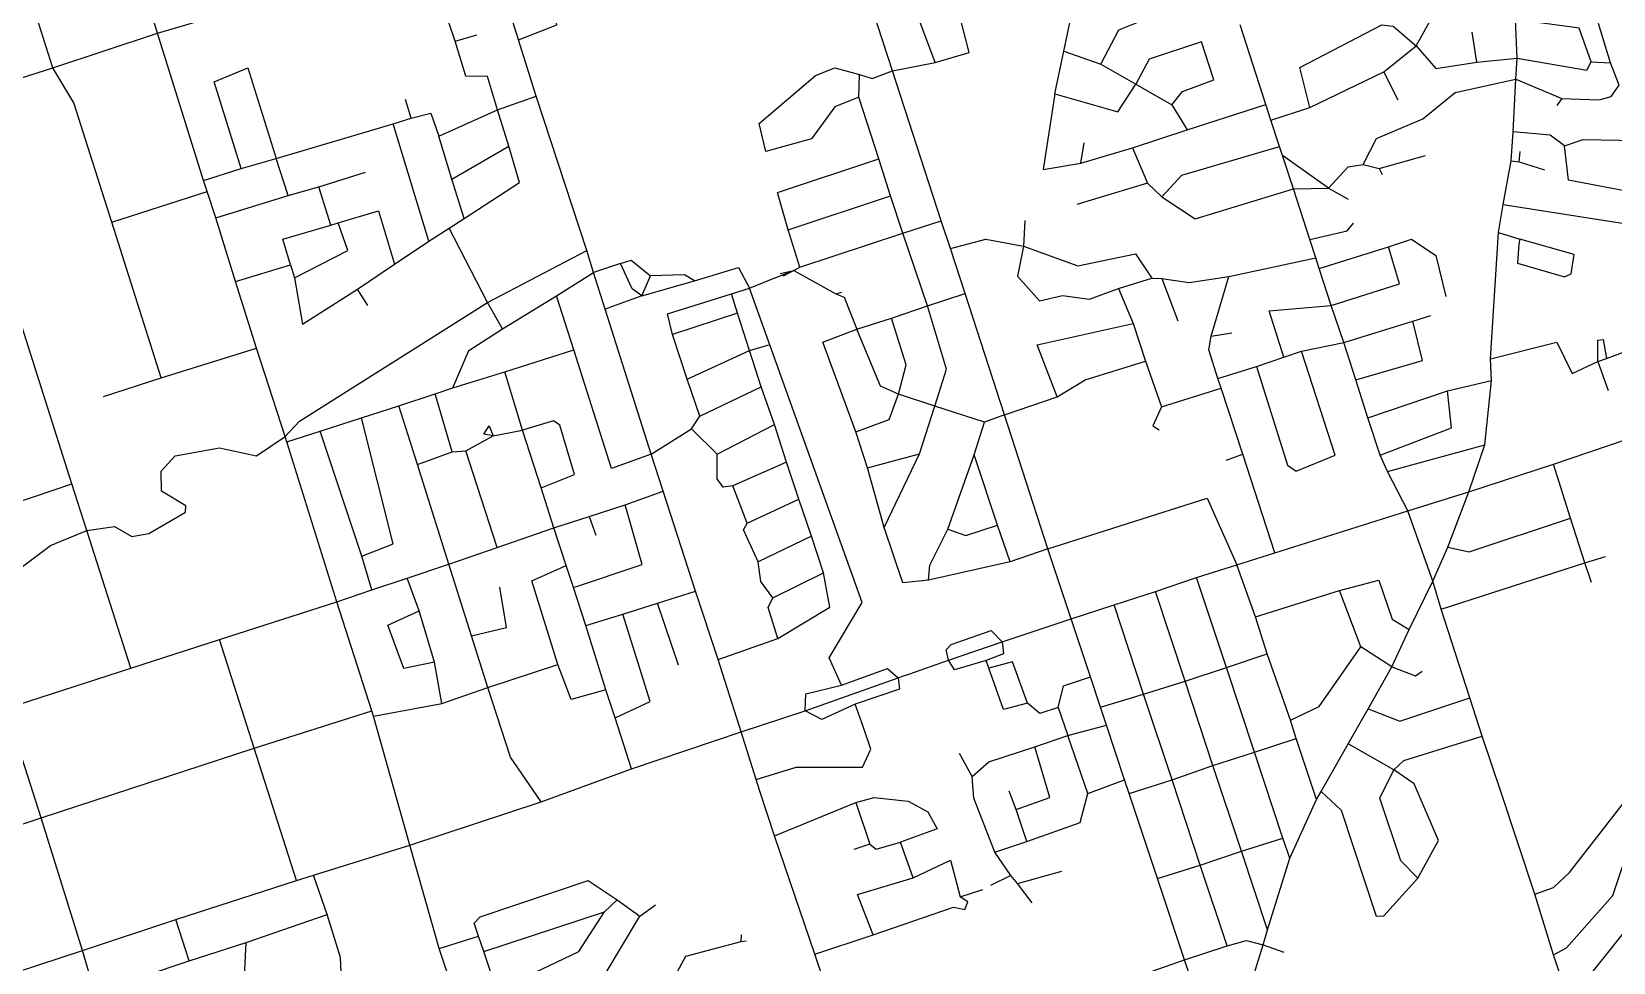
# Model space of a CAD drawing. Header units: metres. Extents: x 609554 to 651406, y 4826501 to 4857446.
# Drawn here: x 637794 to 641570, y 4843043 to 4845264 of the extents above; entities that cross this region are included whole.
import ezdxf

# ---------------------------------------------------------------- set-up
doc = ezdxf.new("R2010")
doc.units = ezdxf.units.M

msp = doc.modelspace()

# ---------------------------------------------------------------- linework, layer by layer
at = {"layer": 'ROADS'}
for points in [[(637844.4, 4845177.9), (637553.9, 4846088.7), (637800.3, 4846180.2)], [(639848.7, 4845170.2), (639730.9, 4845532.6)], [(639951.2, 4845190.1), (639885.2, 4845364.9), (640036.6, 4845499.6), (640083.2, 4845382.5)], [(640346.6, 4845186.2), (640389.6, 4845268), (640492.4, 4845309.9), (640463, 4845397.4)], [(638094.4, 4845260.4), (638061.9, 4845366.8)], [(638956.2, 4845244.7), (638914.8, 4845376.6)], [(638956.2, 4845244.7), (639047.8, 4845280.4), (639030.7, 4845359)], [(639951.2, 4845190.1), (640032.3, 4845214.5), (639997.4, 4845347.9), (640083.2, 4845382.5)], [(638094.4, 4845260.4), (638264.7, 4845310.7)], [(640258.1, 4845217.5), (640284.3, 4845342.1)], [(641098.8, 4845230.4), (641148, 4845318.4)], [(638805.3, 4845241.3), (638789.6, 4845285.9)], [(640739.9, 4845090.4), (640678.8, 4845280.3)], [(640845.1, 4845082.5), (640821.5, 4845178.1), (641016.9, 4845280.3), (641044.4, 4845276.9), (641098.8, 4845230.4)], [(641516.9, 4845191.9), (641487.7, 4845272.3), (641335.7, 4845293.2)], [(641340.2, 4845200.5), (641335.7, 4845293.2)], [(641562.7, 4845189.2), (641534.6, 4845283.4)], [(637844.4, 4845177.9), (638094.4, 4845260.4)], [(638204.6, 4844908.4), (638094.4, 4845260.4)], [(638805.3, 4845241.3), (638856.6, 4845256.2)], [(638906.4, 4845077.1), (638882.2, 4845156.7), (638830.6, 4845157.7), (638805.3, 4845241.3)], [(638998.5, 4845109.8), (638956.2, 4845244.7)], [(640515.4, 4845089.3), (640541.2, 4845120.8), (640615.9, 4845149.1), (640586.5, 4845239.6), (640461.5, 4845198.3), (640429.5, 4845138.7)], [(641243.8, 4845190.8), (641232.7, 4845262.9)], [(640236.7, 4845115.1), (640258.1, 4845217.5)], [(640258.1, 4845217.5), (640346.6, 4845186.2)], [(641022.1, 4845167.9), (641098.8, 4845230.4)], [(641098.8, 4845230.4), (641146, 4845175.6), (641243.8, 4845190.8)], [(641243.8, 4845190.8), (641340.2, 4845200.5)], [(641336.6, 4845150.8), (641340.2, 4845200.5)], [(641340.2, 4845200.5), (641506.4, 4845171.8), (641516.9, 4845191.9)], [(637607.9, 4845101.6), (637844.4, 4845177.9)], [(637985.4, 4844809.4), (637894.6, 4845093.9), (637844.4, 4845177.9)], [(638294.3, 4844937), (638229.7, 4845143.8), (638310.4, 4845177.3), (638378.2, 4844961.5)], [(639768.7, 4845107.7), (639711.3, 4845084.7), (639655.9, 4845007.7), (639546.7, 4844977.7), (639530.4, 4845044.4), (639665.2, 4845158.9), (639711.3, 4845177.7), (639770.3, 4845161.8)], [(639768.7, 4845107.7), (639770.3, 4845161.8)], [(639770.3, 4845161.8), (639800.2, 4845152.3), (639848.7, 4845170.2)], [(639848.7, 4845170.2), (639951.2, 4845190.1)], [(639964.9, 4844812.3), (639848.7, 4845170.2)], [(640346.6, 4845186.2), (640429.5, 4845138.7)], [(640845.1, 4845082.5), (641022.1, 4845167.9)], [(641055.7, 4845100.6), (641022.1, 4845167.9)], [(641516.9, 4845191.9), (641562.7, 4845189.2)], [(641583.7, 4845136.5), (641562.7, 4845189.2)], [(640236.7, 4845115.1), (640387.1, 4845072.2), (640429.5, 4845138.7)], [(640429.5, 4845138.7), (640515.4, 4845089.3)], [(640972.3, 4844947), (641004, 4845009.2), (641114.9, 4845055.5), (641192, 4845118.7), (641336.6, 4845150.8)], [(641330.8, 4845024.9), (641336.6, 4845150.8)], [(641336.6, 4845150.8), (641446.6, 4845104.4)], [(641446.6, 4845104.4), (641536, 4845101.4), (641564.6, 4845108.8), (641583.7, 4845136.5)], [(637890.3, 4844184.6), (637630.9, 4845000), (637579.6, 4845092)], [(638699.7, 4845057.3), (638686.2, 4845102.1)], [(638906.4, 4845077.1), (638998.5, 4845109.8)], [(639119.1, 4844741.3), (638998.5, 4845109.8)], [(639816.4, 4844960.6), (639768.7, 4845107.7)], [(640236.7, 4845115.1), (640208.3, 4844934.7), (640298.8, 4844950.3)], [(640515.4, 4845089.3), (640552.3, 4845029.9)], [(640552.3, 4845029.9), (640739.9, 4845090.4)], [(640751.9, 4845052.6), (640739.9, 4845090.4)], [(640751.9, 4845052.6), (640845.1, 4845082.5)], [(641446.6, 4845104.4), (641435.1, 4845087.4)], [(638656.8, 4845043.6), (638699.7, 4845057.3)], [(638699.7, 4845057.3), (638747.1, 4845069.2), (638766.4, 4845014.5)], [(638766.4, 4845014.5), (638906.4, 4845077.1)], [(638933.5, 4844990.6), (638906.4, 4845077.1)], [(640773.1, 4844989.4), (640751.9, 4845052.6)], [(638378.2, 4844961.5), (638656.8, 4845043.6)], [(638742, 4844764.1), (638656.8, 4845043.6)], [(638797.2, 4844912.1), (638766.4, 4845014.5)], [(640422, 4844986.6), (640552.3, 4845029.9)], [(641325.8, 4844955.9), (641330.8, 4845024.9)], [(641453.4, 4844991.4), (641419, 4845016.5), (641330.8, 4845024.9)], [(641453.4, 4844991.4), (641497.6, 4845006.7), (641626.2, 4845004.2)], [(638797.2, 4844912.1), (638933.5, 4844990.6)], [(638826.4, 4844817.6), (638958.7, 4844904), (638933.5, 4844990.6)], [(640298.8, 4844950.3), (640306.2, 4844998.5)], [(640298.8, 4844950.3), (640422, 4844986.6)], [(640422, 4844986.6), (640458, 4844902.2)], [(640491.7, 4844869.8), (640539.9, 4844921.7), (640773.1, 4844989.4)], [(640780, 4844968.2), (640773.1, 4844989.4)], [(641010.7, 4844937.4), (641121.5, 4844968.3)], [(641344.8, 4844953.3), (641347.3, 4844977.9)], [(641626.8, 4844801.1), (641629.4, 4844838.8), (641600.4, 4844883.3), (641462.7, 4844909.2), (641453.4, 4844991.4)], [(638204.6, 4844908.4), (638294.3, 4844937)], [(638294.3, 4844937), (638378.2, 4844961.5)], [(638406.7, 4844873), (638378.2, 4844961.5)], [(639599.7, 4844790.6), (639574.1, 4844880.2), (639816.4, 4844960.6)], [(639844.5, 4844872.1), (639816.4, 4844960.6)], [(640889.8, 4844890.4), (640780, 4844968.2)], [(640806, 4844888.7), (640780, 4844968.2)], [(640889.8, 4844890.4), (640936.8, 4844941.3), (640972.3, 4844947)], [(640972.3, 4844947), (641010.7, 4844937.4)], [(641010.7, 4844937.4), (641018.1, 4844922.9)], [(641307, 4844851.2), (641325.8, 4844955.9)], [(641325.8, 4844955.9), (641344.8, 4844953.3)], [(641344.8, 4844953.3), (641405, 4844934.4)], [(638213.3, 4844882.5), (638204.6, 4844908.4)], [(638406.7, 4844873), (638479.4, 4844893.3)], [(638479.4, 4844893.3), (638591, 4844928.4)], [(638508.2, 4844801.8), (638479.4, 4844893.3)], [(638826.4, 4844817.6), (638797.2, 4844912.1)], [(640458, 4844902.2), (640289.1, 4844851.1)], [(640458, 4844902.2), (640491.7, 4844869.8)], [(637985.4, 4844809.4), (638213.3, 4844882.5)], [(638233.4, 4844819.9), (638213.3, 4844882.5)], [(638233.4, 4844819.9), (638406.7, 4844873)], [(639599.7, 4844790.6), (639844.5, 4844872.1)], [(639874, 4844782.6), (639844.5, 4844872.1)], [(640491.7, 4844869.8), (640571.2, 4844817.3), (640806, 4844888.7)], [(640806, 4844888.7), (640889.8, 4844890.4)], [(640845.2, 4844767.5), (640806, 4844888.7)], [(640889.8, 4844890.4), (640936.3, 4844863.7)], [(638280.5, 4844667.2), (638233.4, 4844819.9)], [(638525.7, 4844807.2), (638622.4, 4844835.9), (638660.1, 4844708.6)], [(638790.4, 4844794.5), (638826.4, 4844817.6)], [(641295.4, 4844784.4), (641307, 4844851.2)], [(641307, 4844851.2), (641626.8, 4844801.1)], [(638103.7, 4844437.8), (637985.4, 4844809.4)], [(638412.3, 4844707.1), (638393.4, 4844768.8), (638508.2, 4844801.8)], [(638421.8, 4844676.3), (638548.8, 4844741.6), (638525.7, 4844807.2)], [(638508.2, 4844801.8), (638525.7, 4844807.2)], [(638742, 4844764.1), (638790.4, 4844794.5)], [(638882.1, 4844617.1), (638790.4, 4844794.5)], [(639627.6, 4844702.1), (639599.7, 4844790.6)], [(639627.6, 4844702.1), (639874, 4844782.6)], [(639874, 4844782.6), (639964.9, 4844812.3)], [(639932.7, 4844609.7), (639874, 4844782.6)], [(639987.7, 4844746.7), (639964.9, 4844812.3)], [(640164.5, 4844812.9), (640161.9, 4844751.6)], [(640845.2, 4844767.5), (640933.9, 4844788.7), (640949.3, 4844806.4)], [(641276.8, 4844483), (641295.4, 4844784.4)], [(641295.4, 4844784.4), (641346.4, 4844768.5)], [(638660.1, 4844708.6), (638742, 4844764.1)], [(639987.7, 4844746.7), (640071.9, 4844768.5), (640161.9, 4844751.6)], [(640022.4, 4844639.3), (639987.7, 4844746.7)], [(640161.9, 4844751.6), (640147.1, 4844680.6), (640199.6, 4844621.5), (640254.9, 4844634.5), (640319.5, 4844625.7), (640388.4, 4844650.5)], [(640161.9, 4844751.6), (640291.1, 4844705.2), (640428.9, 4844733.7), (640468.1, 4844675.4)], [(640859.5, 4844724.2), (640845.2, 4844767.5)], [(640867.7, 4844698.9), (641033, 4844750.5)], [(640896.3, 4844610.1), (641059.2, 4844661.7), (641033, 4844750.5)], [(641033, 4844750.5), (641088.2, 4844768.2), (641146.3, 4844729.9), (641169.8, 4844631.6)], [(641346.4, 4844768.5), (641343.7, 4844757.8), (641340.5, 4844711.1), (641452.8, 4844678.7), (641469.3, 4844686.1), (641476, 4844731.9), (641346.4, 4844768.5)], [(638280.5, 4844667.2), (638412.3, 4844707.1)], [(638412.3, 4844707.1), (638421.8, 4844676.3)], [(638571.7, 4844649), (638660.1, 4844708.6)], [(638882.1, 4844617.1), (639119.1, 4844741.3)], [(639135.4, 4844689.2), (639119.1, 4844741.3)], [(639200.1, 4844710.5), (639135.4, 4844689.2)], [(639200.1, 4844710.5), (639224.8, 4844718.6), (639271.5, 4844681)], [(639250.4, 4844633.3), (639227.4, 4844650.1), (639200.1, 4844710.5)], [(640651.7, 4844679.7), (640859.5, 4844724.2)], [(640867.7, 4844698.9), (640859.5, 4844724.2)], [(638331.2, 4844508.6), (638280.5, 4844667.2)], [(638421.8, 4844676.3), (638440.6, 4844565.6), (638571.7, 4844649)], [(639047.1, 4844633.6), (639135.4, 4844689.2)], [(639162.9, 4844601.7), (639135.4, 4844689.2)], [(639250.4, 4844633.3), (639271.5, 4844681)], [(639250.4, 4844633.3), (639376.7, 4844669.3)], [(639376.7, 4844669.3), (639352.5, 4844683.1), (639271.5, 4844681)], [(639376.7, 4844669.3), (639481.7, 4844700.9), (639507.6, 4844651.5)], [(639507.6, 4844651.5), (639560.1, 4844673)], [(639560.1, 4844673), (639572.6, 4844678.1)], [(639572.6, 4844678.1), (639613.5, 4844694.1)], [(639580.6, 4844686.3), (639613.5, 4844694.1)], [(639613.5, 4844694.1), (639588.1, 4844680.4), (639587.2, 4844682.8), (639613.5, 4844694.1)], [(639613.5, 4844694.1), (639627.6, 4844702.1)], [(639613.5, 4844694.1), (639714.1, 4844638.2)], [(640388.4, 4844650.5), (640468.1, 4844675.4)], [(640468.1, 4844675.4), (640492.1, 4844674.6)], [(640492.1, 4844674.6), (640557.1, 4844665), (640651.7, 4844679.7)], [(640492.1, 4844674.6), (640529.8, 4844573.5)], [(640609.7, 4844536.9), (640651.7, 4844679.7)], [(640896.3, 4844610.1), (640867.7, 4844698.9)], [(638597, 4844610.2), (638571.7, 4844649)], [(638917.8, 4844554.2), (639047.1, 4844633.6)], [(639088.6, 4844504.3), (639047.1, 4844633.6)], [(639250.4, 4844633.3), (639162.9, 4844601.7)], [(639323.7, 4844541.4), (639312.3, 4844590.4), (639464.4, 4844638.2)], [(639464.4, 4844638.2), (639507.6, 4844651.5)], [(639479.4, 4844591.7), (639464.4, 4844638.2)], [(639727.1, 4843704.3), (639697.8, 4843769), (639776.7, 4843901.1), (639507.6, 4844651.5)], [(639714.1, 4844638.2), (639728.1, 4844642.4)], [(639714.1, 4844638.2), (639733.5, 4844630.2), (639763.6, 4844553.6)], [(639932.7, 4844609.7), (640022.4, 4844639.3)], [(640116.4, 4844349), (640022.4, 4844639.3)], [(640388.4, 4844650.5), (640423.3, 4844567.5)], [(638399, 4844297.8), (638433.8, 4844334.1), (638882.1, 4844617.1)], [(638917.8, 4844554.2), (638882.1, 4844617.1)], [(639273.1, 4844255.6), (639162.9, 4844601.7)], [(639479.4, 4844591.7), (639323.7, 4844541.4)], [(639507.8, 4844502.7), (639479.4, 4844591.7)], [(639846.3, 4844580.1), (639932.7, 4844609.7)], [(639950.3, 4844369.9), (639977.6, 4844458.5), (639932.7, 4844609.7)], [(640783.3, 4844487), (640748, 4844597.4), (640896.3, 4844610.1)], [(640926.1, 4844521.6), (640896.3, 4844610.1)], [(638799.8, 4844414.1), (638838, 4844502.8), (638917.8, 4844554.2)], [(639761.5, 4844308.5), (639683, 4844523.1), (639763.6, 4844553.6)], [(639763.6, 4844553.6), (639846.3, 4844580.1)], [(639863, 4844398.4), (639820.4, 4844417.6), (639763.6, 4844553.6)], [(639863, 4844398.4), (639881.3, 4844468.7), (639846.3, 4844580.1)], [(640242.4, 4844392.2), (640194.2, 4844516.4), (640423.3, 4844567.5)], [(640423.3, 4844567.5), (640452.7, 4844477.1)], [(640926.1, 4844521.6), (641090.8, 4844572.5)], [(640955.3, 4844432.7), (641114.4, 4844479.1), (641090.8, 4844572.5)], [(641090.8, 4844572.5), (641133.9, 4844586.6)], [(641553.6, 4844483.6), (641777.3, 4844567.8)], [(639359, 4844434.2), (639323.7, 4844541.4)], [(639507.8, 4844502.7), (639553.8, 4844516)], [(640625.6, 4844436.2), (640603.8, 4844504.8), (640609.7, 4844536.9)], [(640609.7, 4844536.9), (640658.8, 4844544.8)], [(640824.9, 4844501), (640926.1, 4844521.6)], [(640955.3, 4844432.7), (640926.1, 4844521.6)], [(641276.8, 4844483), (641434.7, 4844523.1), (641471.3, 4844448.2), (641532.7, 4844476.9)], [(641532.7, 4844476.9), (641533, 4844527.2), (641545.4, 4844529.1), (641553.6, 4844483.6)], [(638103.7, 4844437.8), (638331.2, 4844508.6)], [(638399, 4844297.8), (638331.2, 4844508.6)], [(638923.5, 4844452.3), (639088.6, 4844504.3)], [(639273.1, 4844255.6), (639178.6, 4844220.9), (639088.6, 4844504.3)], [(639359, 4844434.2), (639507.8, 4844502.7)], [(639535.8, 4844416.4), (639507.8, 4844502.7)], [(640717.8, 4844464.9), (640791.7, 4844229.2), (640812.3, 4844214.5), (640905.8, 4844253.2), (640824.9, 4844501)], [(640717.8, 4844464.9), (640783.3, 4844487)], [(640783.3, 4844487), (640824.9, 4844501)], [(641279, 4844431.3), (641276.8, 4844483)], [(641532.7, 4844476.9), (641553.6, 4844483.6)], [(638799.8, 4844414.1), (638923.5, 4844452.3)], [(638966, 4844313), (638923.5, 4844452.3)], [(640242.4, 4844392.2), (640308.7, 4844432.5), (640452.7, 4844477.1)], [(640452.7, 4844477.1), (640491.2, 4844368.2)], [(640625.6, 4844436.2), (640717.8, 4844464.9)], [(641532.7, 4844476.9), (641557.4, 4844407.8)], [(637965.6, 4844393.4), (638103.7, 4844437.8)], [(638757.5, 4844399.3), (638799.8, 4844414.1)], [(639389.1, 4844345.8), (639359, 4844434.2)], [(639389.1, 4844345.8), (639535.8, 4844416.4)], [(639567.1, 4844326), (639535.8, 4844416.4)], [(640491.2, 4844368.2), (640633.9, 4844413.3)], [(640633.9, 4844413.3), (640625.6, 4844436.2)], [(640685.2, 4844255.2), (640633.9, 4844413.3)], [(640983.3, 4844342.4), (640955.3, 4844432.7)], [(640983.3, 4844342.4), (641174, 4844406.5)], [(641012.8, 4844253.4), (641183.5, 4844318.4), (641174, 4844406.5)], [(641174, 4844406.5), (641279, 4844431.3)], [(641263.1, 4844278), (641279, 4844431.3)], [(638581.5, 4844342.1), (638670.7, 4844370.7)], [(638670.7, 4844370.7), (638757.5, 4844399.3)], [(638714.9, 4844230.5), (638670.7, 4844370.7)], [(638798.2, 4844261), (638757.5, 4844399.3)], [(639761.5, 4844308.5), (639840.9, 4844338), (639863, 4844398.4)], [(639950.3, 4844369.9), (639863, 4844398.4)], [(639913.6, 4844256.3), (639950.3, 4844369.9)], [(640068.8, 4844332.1), (639950.3, 4844369.9)], [(640116.4, 4844349), (640242.4, 4844392.2)], [(640491.2, 4844368.2), (640470.2, 4844323.3), (640485.2, 4844313.2)], [(638483.1, 4844310.3), (638581.5, 4844342.1)], [(638582.5, 4844012.1), (638656.7, 4844041.5), (638581.5, 4844342.1)], [(639010.2, 4844175.3), (639089.8, 4844207.3), (639054.6, 4844324.7), (639039.7, 4844335.4), (638966, 4844313)], [(639369.3, 4844316.1), (639389.1, 4844345.8)], [(640044.2, 4844253.6), (640068.8, 4844332.1)], [(640116.4, 4844349), (640068.8, 4844332.1)], [(640219.6, 4844029.8), (640116.4, 4844349)], [(641012.8, 4844253.4), (640983.3, 4844342.4)], [(638242.2, 4844270.2), (638331.2, 4844251.5), (638399, 4844297.8)], [(638403.2, 4844284.9), (638399, 4844297.8)], [(638403.2, 4844284.9), (638483.1, 4844310.3)], [(638582.5, 4844012.1), (638483.1, 4844310.3)], [(638830.9, 4844263.6), (638895.6, 4844299.2)], [(638895.6, 4844299.2), (638873.3, 4844303.3), (638885.9, 4844322.7), (638895.6, 4844299.2)], [(638895.6, 4844299.2), (638966, 4844313)], [(639010.2, 4844175.3), (638966, 4844313)], [(639273.1, 4844255.6), (639369.3, 4844316.1)], [(639369.3, 4844316.1), (639430.1, 4844255.7)], [(639430.1, 4844255.7), (639567.1, 4844326)], [(639596.1, 4844236.5), (639567.1, 4844326)], [(639789, 4844223), (639761.5, 4844308.5)], [(641426.5, 4844231.7), (641600.5, 4844290.8)], [(638104, 4844166.9), (638103.2, 4844214.8), (638136.9, 4844251.5), (638242.2, 4844270.2)], [(638523, 4843903.3), (638403.2, 4844284.9)], [(638714.9, 4844230.5), (638798.2, 4844261)], [(638798.2, 4844261), (638830.9, 4844263.6)], [(638905.5, 4844033), (638830.9, 4844263.6)], [(639301.7, 4844167.1), (639273.1, 4844255.6)], [(639468.2, 4844180), (639444.6, 4844176.7), (639430.1, 4844196.5), (639430.1, 4844255.7)], [(639789, 4844223), (639913.6, 4844256.3)], [(639828.9, 4844080.7), (639913.6, 4844256.3)], [(639981, 4844076.5), (640044.2, 4844253.6)], [(640099.9, 4844085.6), (640044.2, 4844253.6)], [(640645.5, 4844241.5), (640685.2, 4844255.2)], [(640761.5, 4844019.6), (640685.2, 4844255.2)], [(641030.7, 4844214.3), (641012.8, 4844253.4)], [(641030.7, 4844214.3), (641263.1, 4844278)], [(641225, 4844165.8), (641263.1, 4844278)], [(638789.9, 4843992.9), (638714.9, 4844230.5)], [(639596.1, 4844236.5), (639468.2, 4844180)], [(639625.4, 4844148), (639596.1, 4844236.5)], [(639828.9, 4844080.7), (639789, 4844223)], [(641078.9, 4844120.3), (641030.7, 4844214.3)], [(641225, 4844165.8), (641426.5, 4844231.7)], [(641467.6, 4844102.4), (641426.5, 4844231.7)], [(637751.5, 4844138.1), (637890.3, 4844184.6)], [(637925.9, 4844073.4), (637890.3, 4844184.6)], [(639501.8, 4844090.7), (639468.2, 4844180)], [(638162, 4844132.2), (638104, 4844166.9)], [(639040.9, 4844079.9), (639010.2, 4844175.3)], [(639211, 4844134.5), (639301.7, 4844167.1)], [(639378.6, 4843928.5), (639301.7, 4844167.1)], [(639501.8, 4844090.7), (639625.4, 4844148)], [(639655.3, 4844059.6), (639625.4, 4844148)], [(640219.6, 4844029.8), (640600.2, 4844150.7), (640671.3, 4843991.4)], [(641078.9, 4844120.3), (641225, 4844165.8)], [(641174.3, 4844033.1), (641225, 4844165.8)], [(637991.7, 4844082.9), (638033.5, 4844058.9), (638074.1, 4844066), (638161.7, 4844116.9), (638162, 4844132.2)], [(639040.9, 4844079.9), (639125.3, 4844107)], [(639087.9, 4843937.3), (639251.4, 4843992.2), (639211, 4844134.5)], [(639125.3, 4844107), (639211, 4844134.5)], [(639125.3, 4844107), (639141, 4844062.3)], [(640761.5, 4844019.6), (641078.9, 4844120.3)], [(641138.9, 4843952.4), (641078.9, 4844120.3)], [(641174.3, 4844033.1), (641225.3, 4844022), (641467.6, 4844102.4)], [(641501.9, 4843996), (641467.6, 4844102.4)], [(637653.4, 4843899.3), (637838.8, 4844037.7), (637925.9, 4844073.4)], [(637925.9, 4844073.4), (637991.7, 4844082.9)], [(638030.9, 4843744.4), (637925.9, 4844073.4)], [(638905.5, 4844033), (639040.9, 4844079.9)], [(639069.8, 4843989.9), (639040.9, 4844079.9)], [(639528.3, 4843998.4), (639493.5, 4844074.6), (639501.8, 4844090.7)], [(639935, 4843954.6), (639873.6, 4843948.5), (639828.9, 4844080.7)], [(639935, 4843954.6), (639937.9, 4843990.7), (639981, 4844076.5)], [(639981, 4844076.5), (640023.9, 4844061.2), (640099.9, 4844085.6)], [(640129.5, 4843998.1), (640099.9, 4844085.6)], [(638789.9, 4843992.9), (638905.5, 4844033)], [(639655.3, 4844059.6), (639528.3, 4843998.4)], [(639684, 4843972.1), (639655.3, 4844059.6)], [(640219.6, 4844029.8), (640129.5, 4843998.1)], [(640275.4, 4843862.3), (640219.6, 4844029.8)], [(641138.9, 4843952.4), (641174.3, 4844033.1)], [(638606.5, 4843931.5), (638582.5, 4844012.1)], [(638690.4, 4843959.1), (638789.9, 4843992.9)], [(638844.1, 4843821.8), (638789.9, 4843992.9)], [(639050.2, 4843753.6), (638987.9, 4843953.5), (639069.8, 4843989.9)], [(639087.9, 4843937.3), (639069.8, 4843989.9)], [(639563.2, 4843912.2), (639534.7, 4843951.7), (639528.3, 4843998.4)], [(640129.5, 4843998.1), (639935, 4843954.6)], [(640574.7, 4843961), (640671.3, 4843991.4)], [(640671.3, 4843991.4), (640761.5, 4844019.6)], [(640715.4, 4843867), (640671.3, 4843991.4)], [(641158.9, 4843885.5), (641501.9, 4843996)], [(641501.9, 4843996), (641550.9, 4844010.9)], [(641517.2, 4843949.3), (641501.9, 4843996)], [(638606.5, 4843931.5), (638690.4, 4843959.1)], [(638719.1, 4843881.6), (638690.4, 4843959.1)], [(639563.2, 4843912.2), (639684, 4843972.1)], [(639575.6, 4843815.1), (639699.8, 4843890.3), (639684, 4843972.1)], [(640476.8, 4843927.4), (640574.7, 4843961)], [(640646.2, 4843746.5), (640574.7, 4843961)], [(640916.3, 4843929.8), (641009.8, 4843955.1), (641041.7, 4843861.6), (641082.3, 4843836.9)], [(641082.3, 4843836.9), (641138.9, 4843952.4)], [(641158.9, 4843885.5), (641138.9, 4843952.4)], [(638523, 4843903.3), (638606.5, 4843931.5)], [(638844.1, 4843821.8), (638928, 4843841.4), (638911.9, 4843938.1)], [(639117, 4843846.8), (639087.9, 4843937.3)], [(639288.3, 4843899.9), (639378.6, 4843928.5)], [(639432.9, 4843765.5), (639378.6, 4843928.5)], [(639575.6, 4843815.1), (639552.2, 4843889.7), (639563.2, 4843912.2)], [(640378.4, 4843895.6), (640476.8, 4843927.4)], [(640547.6, 4843713.7), (640476.8, 4843927.4)], [(640715.4, 4843867), (640916.3, 4843929.8)], [(640967.1, 4843795.3), (640916.3, 4843929.8)], [(638242.6, 4843812.8), (638523, 4843903.3)], [(638606, 4843642.5), (638523, 4843903.3)], [(638755.7, 4843759.2), (638682.5, 4843743.9), (638644.1, 4843847.2), (638719.1, 4843881.6)], [(638755.7, 4843759.2), (638719.1, 4843881.6)], [(639117, 4843846.8), (639205.3, 4843873.4)], [(639187.2, 4843626), (639270.9, 4843665.5), (639205.3, 4843873.4)], [(639205.3, 4843873.4), (639288.3, 4843899.9)], [(639337.9, 4843751.8), (639288.3, 4843899.9)], [(640275.4, 4843862.3), (640378.4, 4843895.6)], [(640448.1, 4843682.9), (640378.4, 4843895.6)], [(641227.1, 4843674), (641158.9, 4843885.5)], [(639165, 4843692.6), (639117, 4843846.8)], [(640110.4, 4843807.8), (640275.4, 4843862.3)], [(640321.6, 4843724.1), (640275.4, 4843862.3)], [(640743.3, 4843779.2), (640715.4, 4843867)], [(641040.7, 4843747.6), (641082.3, 4843836.9)], [(638030.9, 4843744.4), (638242.6, 4843812.8)], [(638325.3, 4843553.4), (638242.6, 4843812.8)], [(638883.1, 4843698.5), (638844.1, 4843821.8)], [(639432.9, 4843765.5), (639575.6, 4843815.1)], [(639982.8, 4843763.5), (639976.8, 4843788.8), (639989.2, 4843801.5), (640084.8, 4843834.3), (640110.4, 4843807.8)], [(639982.8, 4843763.5), (640110.4, 4843807.8)], [(640110.4, 4843807.8), (640113.6, 4843778.7), (640072.7, 4843762.8)], [(639487.5, 4843592.9), (639432.9, 4843765.5)], [(639887.8, 4843730.4), (639982.8, 4843763.5)], [(640072.7, 4843762.8), (639997.2, 4843740.6), (639982.8, 4843763.5)], [(640078.8, 4843745), (640072.7, 4843762.8)], [(640646.2, 4843746.5), (640743.3, 4843779.2)], [(640798.8, 4843620.2), (640743.3, 4843779.2)], [(640798.8, 4843620.2), (640867.8, 4843653.5), (640967.1, 4843795.3)], [(641040.7, 4843747.6), (640967.1, 4843795.3)], [(637733.5, 4843648.7), (638030.9, 4843744.4)], [(638772.9, 4843660.5), (638755.7, 4843759.2)], [(638883.1, 4843698.5), (639050.2, 4843753.6)], [(639165, 4843692.6), (639081.8, 4843670.1), (639050.2, 4843753.6)], [(639727.1, 4843704.3), (639837.2, 4843744.2), (639862.2, 4843721.3)], [(639862.2, 4843721.3), (639875.4, 4843726.1)], [(639875.4, 4843726.1), (639887.8, 4843730.4)], [(640171, 4843661.2), (640135.6, 4843759.6), (640078.8, 4843745)], [(640171, 4843661.2), (640114.1, 4843645.8), (640078.8, 4843745)], [(640244.3, 4843650.7), (640257.3, 4843702.6), (640321.6, 4843724.1)], [(640345.5, 4843651.5), (640321.6, 4843724.1)], [(640547.6, 4843713.7), (640646.2, 4843746.5)], [(640712.8, 4843544.4), (640646.2, 4843746.5)], [(640984.2, 4843647.9), (641040.7, 4843747.6)], [(641040.7, 4843747.6), (641097, 4843726.6), (641113.6, 4843737.9)], [(638772.9, 4843660.5), (638883.1, 4843698.5)], [(639010.6, 4843425.5), (638937.2, 4843532.5), (638883.1, 4843698.5)], [(639187.2, 4843626), (639165, 4843692.6)], [(639640.7, 4843643.2), (639862.2, 4843721.3)], [(639640.7, 4843643.2), (639641.8, 4843683.3), (639727.1, 4843704.3)], [(639862.2, 4843721.3), (639866, 4843694.4), (639760.1, 4843659.1)], [(640448.1, 4843682.9), (640547.6, 4843713.7)], [(640614, 4843512.2), (640547.6, 4843713.7)], [(637816.9, 4843387.2), (637733.5, 4843648.7)], [(638610, 4843630.5), (638772.9, 4843660.5)], [(639760.1, 4843659.1), (639680.3, 4843622.3), (639640.7, 4843643.2)], [(639779.8, 4843603.4), (639760.1, 4843659.1)], [(640244.3, 4843650.7), (640200.7, 4843636.8), (640171, 4843661.2)], [(640244.3, 4843650.7), (640267.9, 4843584)], [(640345.5, 4843651.5), (640448.1, 4843682.9)], [(640360.2, 4843608.3), (640345.5, 4843651.5)], [(640516.3, 4843478.1), (640448.1, 4843682.9)], [(640936.5, 4843564.3), (640984.2, 4843647.9)], [(640984.2, 4843647.9), (641060.1, 4843617.9), (641227.1, 4843674)], [(641256.8, 4843582.5), (641227.1, 4843674)], [(638325.3, 4843553.4), (638606, 4843642.5)], [(638610, 4843630.5), (638606, 4843642.5)], [(638696.7, 4843322.1), (638610, 4843630.5)], [(639226.3, 4843504.6), (639187.2, 4843626)], [(639487.5, 4843592.9), (639640.7, 4843643.2)], [(640812.6, 4843576.7), (640798.8, 4843620.2)], [(641382, 4843204.9), (641427.1, 4843221.3), (641465.1, 4843256.9), (641741.6, 4843612.3)], [(639226.3, 4843504.6), (639487.5, 4843592.9)], [(639523.4, 4843479.1), (639487.5, 4843592.9)], [(639523.4, 4843479.1), (639618.8, 4843508.6), (639777.5, 4843508.2), (639797.3, 4843551.2), (639779.8, 4843603.4)], [(640188.6, 4843557.2), (640267.9, 4843584)], [(640267.9, 4843584), (640360.2, 4843608.3)], [(640315.6, 4843445.4), (640267.9, 4843584)], [(640402.6, 4843478), (640360.2, 4843608.3)], [(640712.8, 4843544.4), (640812.6, 4843576.7)], [(640860.8, 4843431.2), (640812.6, 4843576.7)], [(641045.9, 4843501.7), (641069.8, 4843524.1), (641256.8, 4843582.5)], [(641302.1, 4843448.1), (641256.8, 4843582.5)], [(637816.9, 4843387.2), (638325.3, 4843553.4)], [(638426.2, 4843238.2), (638325.3, 4843553.4)], [(640039.5, 4843486.5), (640008.9, 4843540.9)], [(640039.5, 4843486.5), (640078.9, 4843521.2), (640188.6, 4843557.2)], [(640144, 4843407.3), (640224.3, 4843435.8), (640188.6, 4843557.2)], [(640614, 4843512.2), (640712.8, 4843544.4)], [(640781, 4843339), (640712.8, 4843544.4)], [(640872.1, 4843450.7), (640936.5, 4843564.3)], [(641045.9, 4843501.7), (640936.5, 4843564.3)], [(641427, 4843060.7), (641458.1, 4843077.4), (641568.3, 4843202.1), (641591.4, 4843271.1), (641691.1, 4843355.3), (641729.4, 4843447.1), (641813.6, 4843563.4)], [(639010.6, 4843425.5), (639226.3, 4843504.6)], [(640516.3, 4843478.1), (640614, 4843512.2)], [(640682, 4843307.7), (640614, 4843512.2)], [(641102.7, 4843243.7), (641062.5, 4843285), (641012, 4843434.1), (641045.9, 4843501.7)], [(641102.7, 4843243.7), (641152, 4843333.6), (641093.9, 4843468.5), (641045.9, 4843501.7)], [(639532.2, 4843451.1), (639523.4, 4843479.1)], [(640093.4, 4843305.4), (640043.1, 4843434.5), (640039.5, 4843486.5)], [(640315.6, 4843445.4), (640402.6, 4843478)], [(640413.8, 4843445.2), (640402.6, 4843478)], [(640413.8, 4843445.2), (640516.3, 4843478.1)], [(640583.7, 4843274.9), (640516.3, 4843478.1)], [(638696.7, 4843322.1), (639010.6, 4843425.5)], [(639567.3, 4843344.8), (639532.2, 4843451.1)], [(639567.3, 4843344.8), (639761.1, 4843423.7)], [(639761.1, 4843423.7), (639805, 4843436.1), (639886, 4843427.5), (639933.1, 4843401.5), (639956, 4843360.9), (639868.4, 4843329.7)], [(639761.1, 4843423.7), (639794.7, 4843324.9)], [(640144, 4843407.3), (640127.3, 4843451)], [(640169.4, 4843330.8), (640297.2, 4843376.1), (640315.6, 4843445.4)], [(640481.6, 4843242.5), (640413.8, 4843445.2)], [(640797.5, 4843291.4), (640860.8, 4843431.2)], [(640860.8, 4843431.2), (640872.1, 4843450.7)], [(640872.1, 4843450.7), (640919.8, 4843405.4), (641003.4, 4843152.9), (641021.7, 4843153.2), (641102.7, 4843243.7)], [(641382, 4843204.9), (641302.1, 4843448.1)], [(637552, 4843299.6), (637816.9, 4843387.2)], [(637915.8, 4843070.9), (637816.9, 4843387.2)], [(640169.4, 4843330.8), (640144, 4843407.3)], [(639663.7, 4843062.3), (639567.3, 4843344.8)], [(638467.3, 4843251), (638696.7, 4843322.1)], [(638767, 4843075.4), (638696.7, 4843322.1)], [(639794.7, 4843324.9), (639756.7, 4843312)], [(639794.7, 4843324.9), (639810.3, 4843312.3), (639868.4, 4843329.7)], [(639898.3, 4843243.9), (639868.4, 4843329.7)], [(640093.4, 4843305.4), (640169.4, 4843330.8)], [(640583.7, 4843274.9), (640682, 4843307.7)], [(640682, 4843307.7), (640781, 4843339)], [(640744.5, 4843119.9), (640682, 4843307.7)], [(640797.5, 4843291.4), (640781, 4843339)], [(641505.2, 4843001.3), (641768.5, 4843330)], [(639898.3, 4843243.9), (639987.6, 4843286.5), (640010.8, 4843198.7)], [(640131.1, 4843250), (640093.4, 4843305.4)], [(640481.6, 4843242.5), (640583.7, 4843274.9)], [(640648.1, 4843081.8), (640583.7, 4843274.9)], [(640744.5, 4843119.9), (640797.5, 4843291.4)], [(638138.1, 4843144.9), (638426.2, 4843238.2)], [(638426.2, 4843238.2), (638467.3, 4843251)], [(638499.8, 4843156.5), (638467.3, 4843251)], [(638860.8, 4843105.1), (638850.5, 4843135.9), (638864.8, 4843151.2), (639122.9, 4843237.8), (639191.7, 4843192.1)], [(639802.8, 4843108.1), (639765.2, 4843204.5), (639898.3, 4843243.9)], [(640131.1, 4843250), (640083, 4843226.1)], [(640147, 4843230.4), (640131.1, 4843250)], [(640147, 4843230.4), (640253.4, 4843260.3)], [(640546.1, 4843048.2), (640481.6, 4843242.5)], [(639802.8, 4843108.1), (639994.5, 4843174.4), (640022, 4843168.8), (640028.8, 4843186.9), (640010.8, 4843198.7)], [(640010.8, 4843198.7), (640064.3, 4843216.7)], [(640182, 4843184.3), (640147, 4843230.4)], [(641427, 4843060.7), (641382, 4843204.9)], [(638306.3, 4843090), (638499.8, 4843156.5)], [(638602, 4842745.4), (638536.3, 4842948.2), (638531.2, 4843054.1), (638499.8, 4843156.5)], [(638873.4, 4843068.3), (639161.8, 4843163.5)], [(639027.4, 4842864.1), (638978.7, 4843010.2), (639100.5, 4843068.4), (639161.8, 4843163.5)], [(639161.8, 4843163.5), (639191.7, 4843192.1)], [(639191.7, 4843192.1), (639245.8, 4843153)], [(639245.8, 4843153), (639283.3, 4843180.1)], [(637915.8, 4843070.9), (638138.1, 4843144.9)], [(638170.5, 4843046), (638138.1, 4843144.9)], [(639027.4, 4842864.1), (639101.8, 4842974.8), (639163.2, 4843014.5), (639245.8, 4843153)], [(640733.6, 4843084.1), (640744.5, 4843119.9)], [(638170.5, 4843046), (638306.3, 4843090)], [(638340.3, 4842657.6), (638261.5, 4842894.2), (638301.7, 4842992.9), (638306.3, 4843090)], [(638767, 4843075.4), (638860.8, 4843105.1)], [(638873.4, 4843068.3), (638860.8, 4843105.1)], [(639349.7, 4842951.9), (639331.2, 4843011.6), (639355.3, 4843057), (639487.9, 4843092.6)], [(639487.9, 4843092.6), (639488.7, 4843107.9)], [(639487.9, 4843092.6), (639499.8, 4843093.9)], [(639663.7, 4843062.3), (639802.8, 4843108.1)], [(640546.1, 4843048.2), (640648.1, 4843081.8)], [(640648.1, 4843081.8), (640693.7, 4843094.8), (640733.6, 4843084.1)], [(640703.4, 4842987.6), (640733.6, 4843084.1)], [(640733.6, 4843084.1), (640783.2, 4843066.9)], [(637599.5, 4842967.2), (637915.8, 4843070.9)], [(637945.1, 4842970.4), (637915.8, 4843070.9)], [(637945.1, 4842970.4), (638170.5, 4843046)], [(638854.6, 4842813.9), (638767, 4843075.4)], [(638949.5, 4842839.7), (638873.4, 4843068.3)], [(639743.9, 4842823.9), (639663.7, 4843062.3)], [(640466.1, 4843020.8), (640546.1, 4843048.2)], [(640633, 4842793.5), (640546.1, 4843048.2)], [(641463.3, 4842950.2), (641427, 4843060.7)]]:
    msp.add_lwpolyline(points, dxfattribs=at)

doc.saveas('drawing.dxf')
